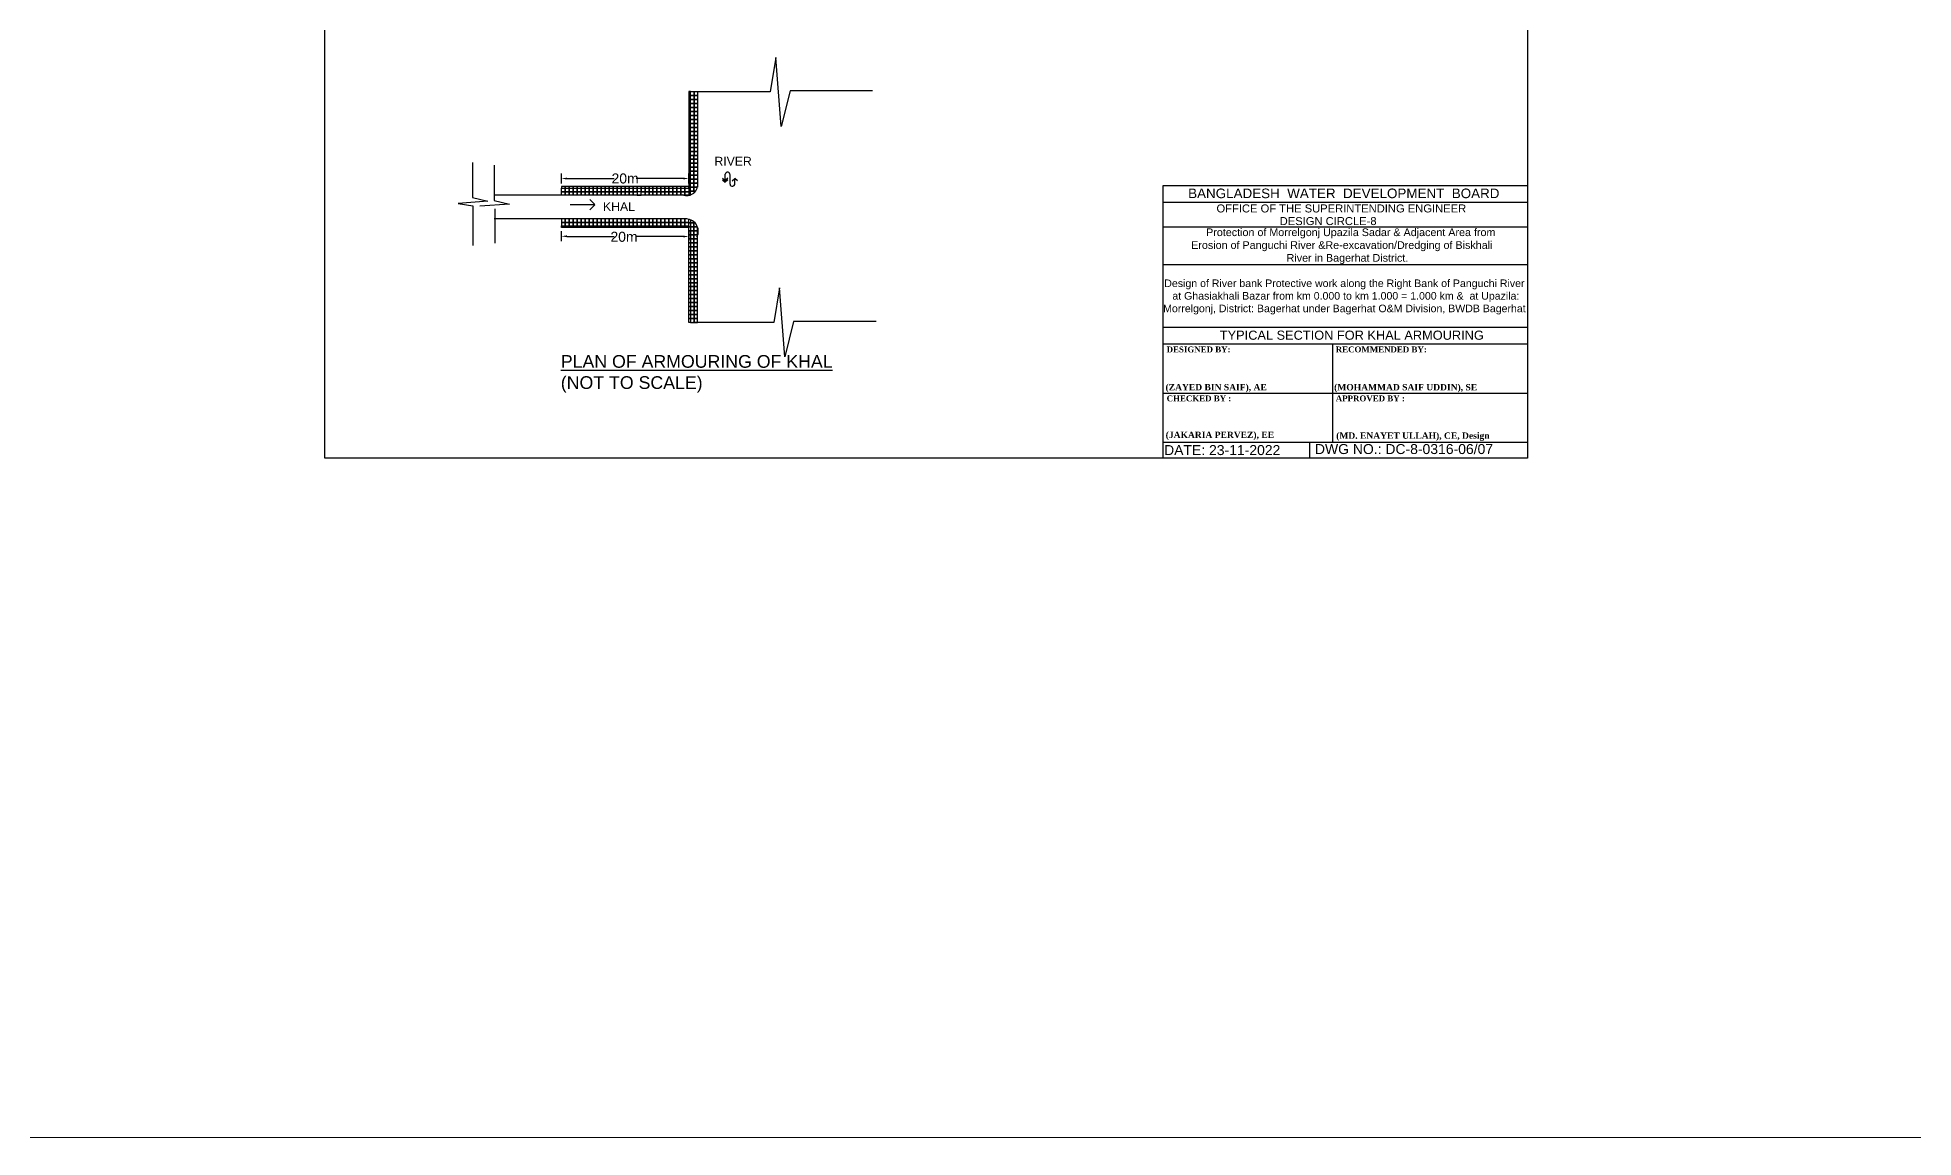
# Model space of a CAD drawing. Header units: inches. Extents: x 64995 to 402236, y -100918 to 204355.
# Drawn here: x 160684 to 176936, y -89368 to -79833 of the extents above; entities that cross this region are included whole.
import ezdxf
from ezdxf.enums import TextEntityAlignment as Align

# ---------------------------------------------------------------- set-up
doc = ezdxf.new("R2010")
doc.units = ezdxf.units.IN
doc.header["$LTSCALE"] = 7
doc.header["$MEASUREMENT"] = 0
doc.layers.add('Cross Section Labels', color=7, linetype='Continuous', lineweight=9)
doc.layers.add('LINE', color=7, linetype='Continuous')
doc.styles.add('Kazi_T_H', font='timesbd.ttf')
doc.styles.get("Standard").update_dxf_attribs({"font": 'arial.ttf'})

msp = doc.modelspace()

# ---------------------------------------------------------------- linework, layer by layer
at = {"color": 0, "linetype": 'Continuous', "lineweight": -3, "ltscale": 0.5}
for p, q in [((167080.92553, -80006.00842), (167031.07431, -80305.48948)), ((167127.21595, -80604.97054), (167080.92553, -80006.00842)), ((167031.07431, -80305.48948), (166329.62322, -80305.48948)), ((166402.12355, -80299.65331), (166402.12355, -81127.4022)), ((167202.80935, -80296.84228), (167127.21595, -80604.97054)), ((167918.77138, -80296.84228), (167202.80935, -80296.84228)), ((164452.56282, -80915.90927), (164452.56282, -81220.74669)), ((164640.79268, -80940.16677), (164640.79268, -81245.00419)), ((165221.77325, -81100.06381), (165221.77325, -81012.37674)), ((165270.67325, -81056.05674), (165678.21654, -81056.05674)), ((166277.62659, -81056.05674), (165870.0833, -81056.05674)), ((166326.52659, -81100.06381), (166326.52659, -81012.37674)), ((166619.0102, -81053.8871), (166641.86858, -81073.14794)), ((166619.0102, -81067.99741), (166641.86858, -81087.25825)), ((166641.86858, -81087.25825), (166641.86858, -81018.87551)), ((166664.72696, -81053.8871), (166641.86858, -81073.14794)), ((166664.72696, -81067.99741), (166641.86858, -81087.25825)), ((166683.31515, -81104.18076), (166683.31515, -81020.92061)), ((166701.95167, -81075.31189), (166724.81005, -81056.05104)), ((166724.81005, -81099.87155), (166724.81005, -81056.05104)), ((166747.66843, -81075.31189), (166724.81005, -81056.05104)), ((164583.75556, -81252.93233), (164328.73357, -81272.64155)), ((164452.56282, -81220.74669), (164583.75556, -81252.93233)), ((166326.52659, -81201.06358), (164640.79268, -81201.06358)), ((164640.79268, -81245.00419), (164771.98542, -81277.18983)), ((165510.78612, -81281.9509), (165468.50824, -81238.19887)), ((165877.7315, -81201.06358), (165912.2542, -81201.06358)), ((164328.73357, -81272.64155), (164456.24457, -81293.86686)), ((164456.24457, -81293.86686), (164455.78377, -81635.05823)), ((164771.98542, -81277.18983), (164516.96343, -81296.89905)), ((166308.67294, -81405.50922), (164640.79268, -81405.50922)), ((164644.47443, -81318.12436), (164644.47443, -81616.78341)), ((165299.67322, -81281.9509), (165510.78612, -81281.9509)), ((165510.78612, -81283.29191), (165468.50824, -81327.04394)), ((165877.7315, -81405.50922), (165912.2542, -81405.50922)), ((165221.77325, -81600.30209), (165221.77325, -81512.61502)), ((165270.67325, -81558.84701), (165678.21654, -81558.84701)), ((166277.62659, -81558.84701), (165870.0833, -81558.84701)), ((166326.52659, -81506.50899), (166326.52659, -81594.19606)), ((166402.12355, -82306.91949), (166402.12355, -81479.1706)), ((167111.52227, -82003.86457), (167061.67105, -82303.34563)), ((167157.81269, -82602.82668), (167111.52227, -82003.86457)), ((167061.67105, -82303.34563), (166360.21996, -82303.34563)), ((167233.40609, -82294.69843), (167157.81269, -82602.82668)), ((167949.36812, -82294.69843), (167233.40609, -82294.69843))]:
    msp.add_line(p, q, dxfattribs=at)
for points in [[(166341.64598, -80302.5962), (166327.40379, -80302.5962), (166327.40379, -80337.14586), (166341.64598, -80337.14586)], [(166341.64598, -80337.1189), (166327.40379, -80337.1189), (166327.40379, -80371.66855), (166341.64598, -80371.66855)], [(166341.64598, -80371.6416), (166327.40379, -80371.6416), (166327.40379, -80406.19125), (166341.64598, -80406.19125)], [(166341.64598, -80406.1643), (166327.40379, -80406.1643), (166327.40379, -80440.71395), (166341.64598, -80440.71395)], [(166341.64598, -80440.687), (166327.40379, -80440.687), (166327.40379, -80475.23665), (166341.64598, -80475.23665)], [(166341.64598, -80302.5962), (166371.88476, -80302.5962), (166371.88476, -80337.1189), (166341.64598, -80337.1189)], [(166341.64598, -80337.1189), (166371.88476, -80337.1189), (166371.88476, -80371.6416), (166341.64598, -80371.6416)], [(166341.64598, -80371.6416), (166371.88476, -80371.6416), (166371.88476, -80406.1643), (166341.64598, -80406.1643)], [(166341.64598, -80406.1643), (166371.88476, -80406.1643), (166371.88476, -80440.687), (166341.64598, -80440.687)], [(166341.64598, -80440.687), (166371.88476, -80440.687), (166371.88476, -80475.2097), (166341.64598, -80475.2097)], [(166371.88476, -80302.5962), (166402.12355, -80302.5962), (166402.12355, -80337.1189), (166371.88476, -80337.1189)], [(166371.88476, -80337.1189), (166402.12355, -80337.1189), (166402.12355, -80371.6416), (166371.88476, -80371.6416)], [(166371.88476, -80371.6416), (166402.12355, -80371.6416), (166402.12355, -80406.1643), (166371.88476, -80406.1643)], [(166371.88476, -80406.1643), (166402.12355, -80406.1643), (166402.12355, -80440.687), (166371.88476, -80440.687)], [(166371.88476, -80440.687), (166402.12355, -80440.687), (166402.12355, -80475.2097), (166371.88476, -80475.2097)], [(166341.64598, -80475.2097), (166327.40379, -80475.2097), (166327.40379, -80509.75935), (166341.64598, -80509.75935)], [(166341.64598, -80509.7324), (166327.40379, -80509.7324), (166327.40379, -80544.28205), (166341.64598, -80544.28205)], [(166341.64598, -80544.25509), (166327.40379, -80544.25509), (166327.40379, -80578.80475), (166341.64598, -80578.80475)], [(166341.64598, -80578.77779), (166327.40379, -80578.77779), (166327.40379, -80613.32745), (166341.64598, -80613.32745)], [(166341.64598, -80475.2097), (166371.88476, -80475.2097), (166371.88476, -80509.7324), (166341.64598, -80509.7324)], [(166341.64598, -80509.7324), (166371.88476, -80509.7324), (166371.88476, -80544.25509), (166341.64598, -80544.25509)], [(166341.64598, -80544.25509), (166371.88476, -80544.25509), (166371.88476, -80578.77779), (166341.64598, -80578.77779)], [(166341.64598, -80578.77779), (166371.88476, -80578.77779), (166371.88476, -80613.30049), (166341.64598, -80613.30049)], [(166371.88476, -80475.2097), (166402.12355, -80475.2097), (166402.12355, -80509.7324), (166371.88476, -80509.7324)], [(166371.88476, -80509.7324), (166402.12355, -80509.7324), (166402.12355, -80544.25509), (166371.88476, -80544.25509)], [(166371.88476, -80544.25509), (166402.12355, -80544.25509), (166402.12355, -80578.77779), (166371.88476, -80578.77779)], [(166371.88476, -80578.77779), (166402.12355, -80578.77779), (166402.12355, -80613.30049), (166371.88476, -80613.30049)], [(166341.64598, -80613.30049), (166327.40379, -80613.30049), (166327.40379, -80647.85015), (166341.64598, -80647.85015)], [(166341.64598, -80647.82319), (166327.40379, -80647.82319), (166327.40379, -80682.37285), (166341.64598, -80682.37285)], [(166341.64598, -80682.34589), (166327.40379, -80682.34589), (166327.40379, -80716.89555), (166341.64598, -80716.89555)], [(166341.64598, -80716.86859), (166327.40379, -80716.86859), (166327.40379, -80751.41825), (166341.64598, -80751.41825)], [(166341.64598, -80751.39129), (166327.40379, -80751.39129), (166327.40379, -80785.94095), (166341.64598, -80785.94095)], [(166341.64598, -80613.30049), (166371.88476, -80613.30049), (166371.88476, -80647.82319), (166341.64598, -80647.82319)], [(166341.64598, -80647.82319), (166371.88476, -80647.82319), (166371.88476, -80682.34589), (166341.64598, -80682.34589)], [(166341.64598, -80682.34589), (166371.88476, -80682.34589), (166371.88476, -80716.86859), (166341.64598, -80716.86859)], [(166341.64598, -80716.86859), (166371.88476, -80716.86859), (166371.88476, -80751.39129), (166341.64598, -80751.39129)], [(166341.64598, -80751.39129), (166371.88476, -80751.39129), (166371.88476, -80785.91399), (166341.64598, -80785.91399)], [(166371.88476, -80613.30049), (166402.12355, -80613.30049), (166402.12355, -80647.82319), (166371.88476, -80647.82319)], [(166371.88476, -80647.82319), (166402.12355, -80647.82319), (166402.12355, -80682.34589), (166371.88476, -80682.34589)], [(166371.88476, -80682.34589), (166402.12355, -80682.34589), (166402.12355, -80716.86859), (166371.88476, -80716.86859)], [(166371.88476, -80716.86859), (166402.12355, -80716.86859), (166402.12355, -80751.39129), (166371.88476, -80751.39129)], [(166371.88476, -80751.39129), (166402.12355, -80751.39129), (166402.12355, -80785.91399), (166371.88476, -80785.91399)], [(166340.76878, -80854.95939), (166326.52659, -80854.95939), (166326.52659, -80889.50904), (166340.76878, -80889.50904)], [(166340.76878, -80889.48209), (166326.52659, -80889.48209), (166326.52659, -80924.03174), (166340.76878, -80924.03174)], [(166340.76878, -80924.00479), (166326.52659, -80924.00479), (166326.52659, -80958.55444), (166340.76878, -80958.55444)], [(166341.64598, -80785.91399), (166327.40379, -80785.91399), (166327.40379, -80820.46365), (166341.64598, -80820.46365)], [(166341.64598, -80820.43669), (166327.40379, -80820.43669), (166327.40379, -80854.98634), (166341.64598, -80854.98634)], [(166340.76878, -80854.95939), (166371.00757, -80854.95939), (166371.00757, -80889.48209), (166340.76878, -80889.48209)], [(166340.76878, -80889.48209), (166371.00757, -80889.48209), (166371.00757, -80924.00479), (166340.76878, -80924.00479)], [(166340.76878, -80924.00479), (166371.00757, -80924.00479), (166371.00757, -80958.52749), (166340.76878, -80958.52749)], [(166341.64598, -80785.91399), (166371.88476, -80785.91399), (166371.88476, -80820.43669), (166341.64598, -80820.43669)], [(166341.64598, -80820.43669), (166371.88476, -80820.43669), (166371.88476, -80854.95939), (166341.64598, -80854.95939)], [(166371.00757, -80854.95939), (166401.24635, -80854.95939), (166401.24635, -80889.48209), (166371.00757, -80889.48209)], [(166371.00757, -80889.48209), (166401.24635, -80889.48209), (166401.24635, -80924.00479), (166371.00757, -80924.00479)], [(166371.00757, -80924.00479), (166401.24635, -80924.00479), (166401.24635, -80958.52749), (166371.00757, -80958.52749)], [(166371.88476, -80785.91399), (166402.12355, -80785.91399), (166402.12355, -80820.43669), (166371.88476, -80820.43669)], [(166371.88476, -80820.43669), (166402.12355, -80820.43669), (166402.12355, -80854.95939), (166371.88476, -80854.95939)], [(166340.76878, -80958.52749), (166326.52659, -80958.52749), (166326.52659, -80993.07714), (166340.76878, -80993.07714)], [(166340.76878, -80993.05018), (166326.52659, -80993.05018), (166326.52659, -81027.59984), (166340.76878, -81027.59984)], [(166340.76878, -81027.57288), (166326.52659, -81027.57288), (166326.52659, -81062.12254), (166340.76878, -81062.12254)], [(166340.76878, -81062.09558), (166326.52659, -81062.09558), (166326.52659, -81096.64524), (166340.76878, -81096.64524)], [(166340.76878, -80958.52749), (166371.00757, -80958.52749), (166371.00757, -80993.05018), (166340.76878, -80993.05018)], [(166340.76878, -80993.05018), (166371.00757, -80993.05018), (166371.00757, -81027.57288), (166340.76878, -81027.57288)], [(166340.76878, -81027.57288), (166371.00757, -81027.57288), (166371.00757, -81062.09558), (166340.76878, -81062.09558)], [(166340.76878, -81062.09558), (166371.00757, -81062.09558), (166371.00757, -81096.61828), (166340.76878, -81096.61828)], [(166371.00757, -80958.52749), (166401.24635, -80958.52749), (166401.24635, -80993.05018), (166371.00757, -80993.05018)], [(166371.00757, -80993.05018), (166401.24635, -80993.05018), (166401.24635, -81027.57288), (166371.00757, -81027.57288)], [(166371.00757, -81027.57288), (166401.24635, -81027.57288), (166401.24635, -81062.09558), (166371.00757, -81062.09558)], [(166371.00757, -81062.09558), (166401.24635, -81062.09558), (166401.24635, -81096.61828), (166371.00757, -81096.61828)], [(165256.32291, -81140.58601), (165256.32291, -81126.34381), (165221.77325, -81126.34381), (165221.77325, -81140.58601)], [(165256.32291, -81140.58601), (165256.32291, -81170.82479), (165221.80021, -81170.82479), (165221.80021, -81140.58601)], [(165256.32291, -81170.82479), (165256.32291, -81201.06358), (165221.80021, -81201.06358), (165221.80021, -81170.82479)], [(165290.84561, -81140.58601), (165290.84561, -81126.34381), (165256.29595, -81126.34381), (165256.29595, -81140.58601)], [(165290.84561, -81140.58601), (165290.84561, -81170.82479), (165256.32291, -81170.82479), (165256.32291, -81140.58601)], [(165290.84561, -81170.82479), (165290.84561, -81201.06358), (165256.32291, -81201.06358), (165256.32291, -81170.82479)], [(165325.36831, -81140.58601), (165325.36831, -81126.34381), (165290.81865, -81126.34381), (165290.81865, -81140.58601)], [(165325.36831, -81140.58601), (165325.36831, -81170.82479), (165290.84561, -81170.82479), (165290.84561, -81140.58601)], [(165325.36831, -81170.82479), (165325.36831, -81201.06358), (165290.84561, -81201.06358), (165290.84561, -81170.82479)], [(165359.89101, -81140.58601), (165359.89101, -81126.34381), (165325.34135, -81126.34381), (165325.34135, -81140.58601)], [(165359.89101, -81140.58601), (165359.89101, -81170.82479), (165325.36831, -81170.82479), (165325.36831, -81140.58601)], [(165359.89101, -81170.82479), (165359.89101, -81201.06358), (165325.36831, -81201.06358), (165325.36831, -81170.82479)], [(165394.41371, -81140.58601), (165394.41371, -81126.34381), (165359.86405, -81126.34381), (165359.86405, -81140.58601)], [(165394.41371, -81140.58601), (165394.41371, -81170.82479), (165359.89101, -81170.82479), (165359.89101, -81140.58601)], [(165394.41371, -81170.82479), (165394.41371, -81201.06358), (165359.89101, -81201.06358), (165359.89101, -81170.82479)], [(165428.93641, -81140.58601), (165428.93641, -81126.34381), (165394.38675, -81126.34381), (165394.38675, -81140.58601)], [(165428.93641, -81140.58601), (165428.93641, -81170.82479), (165394.41371, -81170.82479), (165394.41371, -81140.58601)], [(165428.93641, -81170.82479), (165428.93641, -81201.06358), (165394.41371, -81201.06358), (165394.41371, -81170.82479)], [(165463.45911, -81140.58601), (165463.45911, -81126.34381), (165428.90945, -81126.34381), (165428.90945, -81140.58601)], [(165463.45911, -81140.58601), (165463.45911, -81170.82479), (165428.93641, -81170.82479), (165428.93641, -81140.58601)], [(165463.45911, -81170.82479), (165463.45911, -81201.06358), (165428.93641, -81201.06358), (165428.93641, -81170.82479)], [(165497.98181, -81140.58601), (165497.98181, -81126.34381), (165463.43215, -81126.34381), (165463.43215, -81140.58601)], [(165497.98181, -81140.58601), (165497.98181, -81170.82479), (165463.45911, -81170.82479), (165463.45911, -81140.58601)], [(165497.98181, -81170.82479), (165497.98181, -81201.06358), (165463.45911, -81201.06358), (165463.45911, -81170.82479)], [(165532.50451, -81140.58601), (165532.50451, -81126.34381), (165497.95485, -81126.34381), (165497.95485, -81140.58601)], [(165532.50451, -81140.58601), (165532.50451, -81170.82479), (165497.98181, -81170.82479), (165497.98181, -81140.58601)], [(165532.50451, -81170.82479), (165532.50451, -81201.06358), (165497.98181, -81201.06358), (165497.98181, -81170.82479)], [(165567.0272, -81140.58601), (165567.0272, -81126.34381), (165532.47755, -81126.34381), (165532.47755, -81140.58601)], [(165567.0272, -81140.58601), (165567.0272, -81170.82479), (165532.50451, -81170.82479), (165532.50451, -81140.58601)], [(165567.0272, -81170.82479), (165567.0272, -81201.06358), (165532.50451, -81201.06358), (165532.50451, -81170.82479)], [(165601.5499, -81140.58601), (165601.5499, -81126.34381), (165567.00025, -81126.34381), (165567.00025, -81140.58601)], [(165601.5499, -81140.58601), (165601.5499, -81170.82479), (165567.0272, -81170.82479), (165567.0272, -81140.58601)], [(165601.5499, -81170.82479), (165601.5499, -81201.06358), (165567.0272, -81201.06358), (165567.0272, -81170.82479)], [(165636.0726, -81140.58601), (165636.0726, -81126.34381), (165601.52295, -81126.34381), (165601.52295, -81140.58601)], [(165636.0726, -81140.58601), (165636.0726, -81170.82479), (165601.5499, -81170.82479), (165601.5499, -81140.58601)], [(165636.0726, -81170.82479), (165636.0726, -81201.06358), (165601.5499, -81201.06358), (165601.5499, -81170.82479)], [(165670.5953, -81140.58601), (165670.5953, -81126.34381), (165636.04565, -81126.34381), (165636.04565, -81140.58601)], [(165670.5953, -81140.58601), (165670.5953, -81170.82479), (165636.0726, -81170.82479), (165636.0726, -81140.58601)], [(165670.5953, -81170.82479), (165670.5953, -81201.06358), (165636.0726, -81201.06358), (165636.0726, -81170.82479)], [(165705.118, -81140.58601), (165705.118, -81126.34381), (165670.56835, -81126.34381), (165670.56835, -81140.58601)], [(165705.118, -81140.58601), (165705.118, -81170.82479), (165670.5953, -81170.82479), (165670.5953, -81140.58601)], [(165705.118, -81170.82479), (165705.118, -81201.06358), (165670.5953, -81201.06358), (165670.5953, -81170.82479)], [(165739.6407, -81140.58601), (165739.6407, -81126.34381), (165705.09104, -81126.34381), (165705.09104, -81140.58601)], [(165739.6407, -81140.58601), (165739.6407, -81170.82479), (165705.118, -81170.82479), (165705.118, -81140.58601)], [(165739.6407, -81170.82479), (165739.6407, -81201.06358), (165705.118, -81201.06358), (165705.118, -81170.82479)], [(165774.1634, -81140.58601), (165774.1634, -81126.34381), (165739.61374, -81126.34381), (165739.61374, -81140.58601)], [(165774.1634, -81140.58601), (165774.1634, -81170.82479), (165739.6407, -81170.82479), (165739.6407, -81140.58601)], [(165774.1634, -81170.82479), (165774.1634, -81201.06358), (165739.6407, -81201.06358), (165739.6407, -81170.82479)], [(165808.6861, -81140.58601), (165808.6861, -81126.34381), (165774.13644, -81126.34381), (165774.13644, -81140.58601)], [(165808.6861, -81140.58601), (165808.6861, -81170.82479), (165774.1634, -81170.82479), (165774.1634, -81140.58601)], [(165808.6861, -81170.82479), (165808.6861, -81201.06358), (165774.1634, -81201.06358), (165774.1634, -81170.82479)], [(165843.2088, -81140.58601), (165843.2088, -81126.34381), (165808.65914, -81126.34381), (165808.65914, -81140.58601)], [(165843.2088, -81140.58601), (165843.2088, -81170.82479), (165808.6861, -81170.82479), (165808.6861, -81140.58601)], [(165843.2088, -81170.82479), (165843.2088, -81201.06358), (165808.6861, -81201.06358), (165808.6861, -81170.82479)], [(165877.7315, -81140.58601), (165877.7315, -81126.34381), (165843.18184, -81126.34381), (165843.18184, -81140.58601)], [(165877.7315, -81140.58601), (165877.7315, -81170.82479), (165843.2088, -81170.82479), (165843.2088, -81140.58601)], [(165877.7315, -81170.82479), (165877.7315, -81201.06358), (165843.2088, -81201.06358), (165843.2088, -81170.82479)], [(165912.2542, -81140.58601), (165912.2542, -81126.34381), (165877.70454, -81126.34381), (165877.70454, -81140.58601)], [(165912.2542, -81140.58601), (165912.2542, -81170.82479), (165877.7315, -81170.82479), (165877.7315, -81140.58601)], [(165946.7769, -81140.58601), (165946.7769, -81126.34381), (165912.22724, -81126.34381), (165912.22724, -81140.58601)], [(165946.7769, -81140.58601), (165946.7769, -81170.82479), (165912.2542, -81170.82479), (165912.2542, -81140.58601)], [(165946.7769, -81170.82479), (165946.7769, -81201.06358), (165912.2542, -81201.06358), (165912.2542, -81170.82479)], [(165981.2996, -81140.58601), (165981.2996, -81126.34381), (165946.74994, -81126.34381), (165946.74994, -81140.58601)], [(165981.2996, -81140.58601), (165981.2996, -81170.82479), (165946.7769, -81170.82479), (165946.7769, -81140.58601)], [(165981.2996, -81170.82479), (165981.2996, -81201.06358), (165946.7769, -81201.06358), (165946.7769, -81170.82479)], [(166015.8223, -81140.58601), (166015.8223, -81126.34381), (165981.27264, -81126.34381), (165981.27264, -81140.58601)], [(166015.8223, -81140.58601), (166015.8223, -81170.82479), (165981.2996, -81170.82479), (165981.2996, -81140.58601)], [(166015.8223, -81170.82479), (166015.8223, -81201.06358), (165981.2996, -81201.06358), (165981.2996, -81170.82479)], [(166050.34499, -81140.58601), (166050.34499, -81126.34381), (166015.79534, -81126.34381), (166015.79534, -81140.58601)], [(166050.34499, -81140.58601), (166050.34499, -81170.82479), (166015.8223, -81170.82479), (166015.8223, -81140.58601)], [(166050.34499, -81170.82479), (166050.34499, -81201.06358), (166015.8223, -81201.06358), (166015.8223, -81170.82479)], [(166084.86769, -81140.58601), (166084.86769, -81126.34381), (166050.31804, -81126.34381), (166050.31804, -81140.58601)], [(166084.86769, -81140.58601), (166084.86769, -81170.82479), (166050.34499, -81170.82479), (166050.34499, -81140.58601)], [(166084.86769, -81170.82479), (166084.86769, -81201.06358), (166050.34499, -81201.06358), (166050.34499, -81170.82479)], [(166119.39039, -81140.58601), (166119.39039, -81126.34381), (166084.84074, -81126.34381), (166084.84074, -81140.58601)], [(166119.39039, -81140.58601), (166119.39039, -81170.82479), (166084.86769, -81170.82479), (166084.86769, -81140.58601)], [(166119.39039, -81170.82479), (166119.39039, -81201.06358), (166084.86769, -81201.06358), (166084.86769, -81170.82479)], [(166153.91309, -81140.58601), (166153.91309, -81126.34381), (166119.36344, -81126.34381), (166119.36344, -81140.58601)], [(166153.91309, -81140.58601), (166153.91309, -81170.82479), (166119.39039, -81170.82479), (166119.39039, -81140.58601)], [(166153.91309, -81170.82479), (166153.91309, -81201.06358), (166119.39039, -81201.06358), (166119.39039, -81170.82479)], [(166188.43579, -81140.58601), (166188.43579, -81126.34381), (166153.88614, -81126.34381), (166153.88614, -81140.58601)], [(166188.43579, -81140.58601), (166188.43579, -81170.82479), (166153.91309, -81170.82479), (166153.91309, -81140.58601)], [(166188.43579, -81170.82479), (166188.43579, -81201.06358), (166153.91309, -81201.06358), (166153.91309, -81170.82479)], [(166222.95849, -81140.58601), (166222.95849, -81126.34381), (166188.40883, -81126.34381), (166188.40883, -81140.58601)], [(166222.95849, -81140.58601), (166222.95849, -81170.82479), (166188.43579, -81170.82479), (166188.43579, -81140.58601)], [(166222.95849, -81170.82479), (166222.95849, -81201.06358), (166188.43579, -81201.06358), (166188.43579, -81170.82479)], [(166257.48119, -81140.58601), (166257.48119, -81126.34381), (166222.93153, -81126.34381), (166222.93153, -81140.58601)], [(166257.48119, -81140.58601), (166257.48119, -81170.82479), (166222.95849, -81170.82479), (166222.95849, -81140.58601)], [(166257.48119, -81170.82479), (166257.48119, -81201.06358), (166222.95849, -81201.06358), (166222.95849, -81170.82479)], [(166292.00389, -81140.58601), (166292.00389, -81126.34381), (166257.45423, -81126.34381), (166257.45423, -81140.58601)], [(166292.00389, -81140.58601), (166292.00389, -81170.82479), (166257.48119, -81170.82479), (166257.48119, -81140.58601)], [(166292.00389, -81170.82479), (166292.00389, -81201.06358), (166257.48119, -81201.06358), (166257.48119, -81170.82479)], [(166326.52659, -81140.58601), (166326.52659, -81126.34381), (166291.97693, -81126.34381), (166291.97693, -81140.58601)], [(166326.52659, -81140.58601), (166326.52659, -81170.82479), (166292.00389, -81170.82479), (166292.00389, -81140.58601)], [(166326.52659, -81170.82479), (166326.52659, -81201.06358), (166292.00389, -81201.06358), (166292.00389, -81170.82479)], [(166340.76878, -81096.61828), (166326.52659, -81096.61828), (166326.52659, -81131.16794), (166340.76878, -81131.16794)], [(166340.76878, -81131.14098), (166326.52659, -81131.14098), (166326.52659, -81165.69064), (166340.76878, -81165.69064)], [(166340.76878, -81165.66368), (166326.52659, -81165.66368), (166326.52659, -81200.21334), (166340.76878, -81200.21334)], [(166340.76878, -81096.61828), (166371.00757, -81096.61828), (166371.00757, -81131.14098), (166340.76878, -81131.14098)], [(166340.76878, -81131.14098), (166371.00757, -81131.14098), (166371.00757, -81165.66368), (166340.76878, -81165.66368)], [(166371.00757, -81096.61828), (166401.24635, -81096.61828), (166401.24635, -81131.14098), (166371.00757, -81131.14098)], [(165256.32291, -81435.74801), (165256.32291, -81405.50922), (165221.80021, -81405.50922), (165221.80021, -81435.74801)], [(165290.84561, -81435.74801), (165290.84561, -81405.50922), (165256.32291, -81405.50922), (165256.32291, -81435.74801)], [(165325.36831, -81435.74801), (165325.36831, -81405.50922), (165290.84561, -81405.50922), (165290.84561, -81435.74801)], [(165359.89101, -81435.74801), (165359.89101, -81405.50922), (165325.36831, -81405.50922), (165325.36831, -81435.74801)], [(165394.41371, -81435.74801), (165394.41371, -81405.50922), (165359.89101, -81405.50922), (165359.89101, -81435.74801)], [(165428.93641, -81435.74801), (165428.93641, -81405.50922), (165394.41371, -81405.50922), (165394.41371, -81435.74801)], [(165463.45911, -81435.74801), (165463.45911, -81405.50922), (165428.93641, -81405.50922), (165428.93641, -81435.74801)], [(165497.98181, -81435.74801), (165497.98181, -81405.50922), (165463.45911, -81405.50922), (165463.45911, -81435.74801)], [(165532.50451, -81435.74801), (165532.50451, -81405.50922), (165497.98181, -81405.50922), (165497.98181, -81435.74801)], [(165567.0272, -81435.74801), (165567.0272, -81405.50922), (165532.50451, -81405.50922), (165532.50451, -81435.74801)], [(165601.5499, -81435.74801), (165601.5499, -81405.50922), (165567.0272, -81405.50922), (165567.0272, -81435.74801)], [(165636.0726, -81435.74801), (165636.0726, -81405.50922), (165601.5499, -81405.50922), (165601.5499, -81435.74801)], [(165670.5953, -81435.74801), (165670.5953, -81405.50922), (165636.0726, -81405.50922), (165636.0726, -81435.74801)], [(165705.118, -81435.74801), (165705.118, -81405.50922), (165670.5953, -81405.50922), (165670.5953, -81435.74801)], [(165739.6407, -81435.74801), (165739.6407, -81405.50922), (165705.118, -81405.50922), (165705.118, -81435.74801)], [(165774.1634, -81435.74801), (165774.1634, -81405.50922), (165739.6407, -81405.50922), (165739.6407, -81435.74801)], [(165808.6861, -81435.74801), (165808.6861, -81405.50922), (165774.1634, -81405.50922), (165774.1634, -81435.74801)], [(165843.2088, -81435.74801), (165843.2088, -81405.50922), (165808.6861, -81405.50922), (165808.6861, -81435.74801)], [(165877.7315, -81435.74801), (165877.7315, -81405.50922), (165843.2088, -81405.50922), (165843.2088, -81435.74801)], [(165946.7769, -81435.74801), (165946.7769, -81405.50922), (165912.2542, -81405.50922), (165912.2542, -81435.74801)], [(165981.2996, -81435.74801), (165981.2996, -81405.50922), (165946.7769, -81405.50922), (165946.7769, -81435.74801)], [(166015.8223, -81435.74801), (166015.8223, -81405.50922), (165981.2996, -81405.50922), (165981.2996, -81435.74801)], [(166050.34499, -81435.74801), (166050.34499, -81405.50922), (166015.8223, -81405.50922), (166015.8223, -81435.74801)], [(166084.86769, -81435.74801), (166084.86769, -81405.50922), (166050.34499, -81405.50922), (166050.34499, -81435.74801)], [(166119.39039, -81435.74801), (166119.39039, -81405.50922), (166084.86769, -81405.50922), (166084.86769, -81435.74801)], [(166153.91309, -81435.74801), (166153.91309, -81405.50922), (166119.39039, -81405.50922), (166119.39039, -81435.74801)], [(166188.43579, -81435.74801), (166188.43579, -81405.50922), (166153.91309, -81405.50922), (166153.91309, -81435.74801)], [(166222.95849, -81435.74801), (166222.95849, -81405.50922), (166188.43579, -81405.50922), (166188.43579, -81435.74801)], [(166257.48119, -81435.74801), (166257.48119, -81405.50922), (166222.95849, -81405.50922), (166222.95849, -81435.74801)], [(166292.00389, -81435.74801), (166292.00389, -81405.50922), (166257.48119, -81405.50922), (166257.48119, -81435.74801)], [(165256.32291, -81465.98679), (165256.32291, -81480.22899), (165221.77325, -81480.22899), (165221.77325, -81465.98679)], [(165256.32291, -81465.98679), (165256.32291, -81435.74801), (165221.80021, -81435.74801), (165221.80021, -81465.98679)], [(165290.84561, -81465.98679), (165290.84561, -81480.22899), (165256.29595, -81480.22899), (165256.29595, -81465.98679)], [(165290.84561, -81465.98679), (165290.84561, -81435.74801), (165256.32291, -81435.74801), (165256.32291, -81465.98679)], [(165325.36831, -81465.98679), (165325.36831, -81480.22899), (165290.81865, -81480.22899), (165290.81865, -81465.98679)], [(165325.36831, -81465.98679), (165325.36831, -81435.74801), (165290.84561, -81435.74801), (165290.84561, -81465.98679)], [(165359.89101, -81465.98679), (165359.89101, -81480.22899), (165325.34135, -81480.22899), (165325.34135, -81465.98679)], [(165359.89101, -81465.98679), (165359.89101, -81435.74801), (165325.36831, -81435.74801), (165325.36831, -81465.98679)], [(165394.41371, -81465.98679), (165394.41371, -81480.22899), (165359.86405, -81480.22899), (165359.86405, -81465.98679)], [(165394.41371, -81465.98679), (165394.41371, -81435.74801), (165359.89101, -81435.74801), (165359.89101, -81465.98679)], [(165428.93641, -81465.98679), (165428.93641, -81480.22899), (165394.38675, -81480.22899), (165394.38675, -81465.98679)], [(165428.93641, -81465.98679), (165428.93641, -81435.74801), (165394.41371, -81435.74801), (165394.41371, -81465.98679)], [(165463.45911, -81465.98679), (165463.45911, -81480.22899), (165428.90945, -81480.22899), (165428.90945, -81465.98679)], [(165463.45911, -81465.98679), (165463.45911, -81435.74801), (165428.93641, -81435.74801), (165428.93641, -81465.98679)], [(165497.98181, -81465.98679), (165497.98181, -81480.22899), (165463.43215, -81480.22899), (165463.43215, -81465.98679)], [(165497.98181, -81465.98679), (165497.98181, -81435.74801), (165463.45911, -81435.74801), (165463.45911, -81465.98679)], [(165532.50451, -81465.98679), (165532.50451, -81480.22899), (165497.95485, -81480.22899), (165497.95485, -81465.98679)], [(165532.50451, -81465.98679), (165532.50451, -81435.74801), (165497.98181, -81435.74801), (165497.98181, -81465.98679)], [(165567.0272, -81465.98679), (165567.0272, -81480.22899), (165532.47755, -81480.22899), (165532.47755, -81465.98679)], [(165567.0272, -81465.98679), (165567.0272, -81435.74801), (165532.50451, -81435.74801), (165532.50451, -81465.98679)], [(165601.5499, -81465.98679), (165601.5499, -81480.22899), (165567.00025, -81480.22899), (165567.00025, -81465.98679)], [(165601.5499, -81465.98679), (165601.5499, -81435.74801), (165567.0272, -81435.74801), (165567.0272, -81465.98679)], [(165636.0726, -81465.98679), (165636.0726, -81480.22899), (165601.52295, -81480.22899), (165601.52295, -81465.98679)], [(165636.0726, -81465.98679), (165636.0726, -81435.74801), (165601.5499, -81435.74801), (165601.5499, -81465.98679)], [(165670.5953, -81465.98679), (165670.5953, -81480.22899), (165636.04565, -81480.22899), (165636.04565, -81465.98679)], [(165670.5953, -81465.98679), (165670.5953, -81435.74801), (165636.0726, -81435.74801), (165636.0726, -81465.98679)], [(165705.118, -81465.98679), (165705.118, -81480.22899), (165670.56835, -81480.22899), (165670.56835, -81465.98679)], [(165705.118, -81465.98679), (165705.118, -81435.74801), (165670.5953, -81435.74801), (165670.5953, -81465.98679)], [(165739.6407, -81465.98679), (165739.6407, -81480.22899), (165705.09104, -81480.22899), (165705.09104, -81465.98679)], [(165739.6407, -81465.98679), (165739.6407, -81435.74801), (165705.118, -81435.74801), (165705.118, -81465.98679)], [(165774.1634, -81465.98679), (165774.1634, -81480.22899), (165739.61374, -81480.22899), (165739.61374, -81465.98679)], [(165774.1634, -81465.98679), (165774.1634, -81435.74801), (165739.6407, -81435.74801), (165739.6407, -81465.98679)], [(165808.6861, -81465.98679), (165808.6861, -81480.22899), (165774.13644, -81480.22899), (165774.13644, -81465.98679)], [(165808.6861, -81465.98679), (165808.6861, -81435.74801), (165774.1634, -81435.74801), (165774.1634, -81465.98679)], [(165843.2088, -81465.98679), (165843.2088, -81480.22899), (165808.65914, -81480.22899), (165808.65914, -81465.98679)], [(165843.2088, -81465.98679), (165843.2088, -81435.74801), (165808.6861, -81435.74801), (165808.6861, -81465.98679)], [(165877.7315, -81465.98679), (165877.7315, -81480.22899), (165843.18184, -81480.22899), (165843.18184, -81465.98679)], [(165877.7315, -81465.98679), (165877.7315, -81435.74801), (165843.2088, -81435.74801), (165843.2088, -81465.98679)], [(165912.2542, -81465.98679), (165912.2542, -81480.22899), (165877.70454, -81480.22899), (165877.70454, -81465.98679)], [(165912.2542, -81465.98679), (165912.2542, -81435.74801), (165877.7315, -81435.74801), (165877.7315, -81465.98679)], [(165946.7769, -81465.98679), (165946.7769, -81480.22899), (165912.22724, -81480.22899), (165912.22724, -81465.98679)], [(165946.7769, -81465.98679), (165946.7769, -81435.74801), (165912.2542, -81435.74801), (165912.2542, -81465.98679)], [(165981.2996, -81465.98679), (165981.2996, -81480.22899), (165946.74994, -81480.22899), (165946.74994, -81465.98679)], [(165981.2996, -81465.98679), (165981.2996, -81435.74801), (165946.7769, -81435.74801), (165946.7769, -81465.98679)], [(166015.8223, -81465.98679), (166015.8223, -81480.22899), (165981.27264, -81480.22899), (165981.27264, -81465.98679)], [(166015.8223, -81465.98679), (166015.8223, -81435.74801), (165981.2996, -81435.74801), (165981.2996, -81465.98679)], [(166050.34499, -81465.98679), (166050.34499, -81480.22899), (166015.79534, -81480.22899), (166015.79534, -81465.98679)], [(166050.34499, -81465.98679), (166050.34499, -81435.74801), (166015.8223, -81435.74801), (166015.8223, -81465.98679)], [(166084.86769, -81465.98679), (166084.86769, -81480.22899), (166050.31804, -81480.22899), (166050.31804, -81465.98679)], [(166084.86769, -81465.98679), (166084.86769, -81435.74801), (166050.34499, -81435.74801), (166050.34499, -81465.98679)], [(166119.39039, -81465.98679), (166119.39039, -81480.22899), (166084.84074, -81480.22899), (166084.84074, -81465.98679)], [(166119.39039, -81465.98679), (166119.39039, -81435.74801), (166084.86769, -81435.74801), (166084.86769, -81465.98679)], [(166153.91309, -81465.98679), (166153.91309, -81480.22899), (166119.36344, -81480.22899), (166119.36344, -81465.98679)], [(166153.91309, -81465.98679), (166153.91309, -81435.74801), (166119.39039, -81435.74801), (166119.39039, -81465.98679)], [(166188.43579, -81465.98679), (166188.43579, -81480.22899), (166153.88614, -81480.22899), (166153.88614, -81465.98679)], [(166188.43579, -81465.98679), (166188.43579, -81435.74801), (166153.91309, -81435.74801), (166153.91309, -81465.98679)], [(166222.95849, -81465.98679), (166222.95849, -81480.22899), (166188.40883, -81480.22899), (166188.40883, -81465.98679)], [(166222.95849, -81465.98679), (166222.95849, -81435.74801), (166188.43579, -81435.74801), (166188.43579, -81465.98679)], [(166257.48119, -81465.98679), (166257.48119, -81480.22899), (166222.93153, -81480.22899), (166222.93153, -81465.98679)], [(166257.48119, -81465.98679), (166257.48119, -81435.74801), (166222.95849, -81435.74801), (166222.95849, -81465.98679)], [(166292.00389, -81465.98679), (166292.00389, -81480.22899), (166257.45423, -81480.22899), (166257.45423, -81465.98679)], [(166292.00389, -81465.98679), (166292.00389, -81435.74801), (166257.48119, -81435.74801), (166257.48119, -81465.98679)], [(166326.52659, -81465.98679), (166326.52659, -81480.22899), (166291.97693, -81480.22899), (166291.97693, -81465.98679)], [(166326.52659, -81465.98679), (166326.52659, -81435.74801), (166292.00389, -81435.74801), (166292.00389, -81465.98679)], [(166340.76878, -81475.43182), (166326.52659, -81475.43182), (166326.52659, -81440.88216), (166340.76878, -81440.88216)], [(166340.76878, -81509.95452), (166326.52659, -81509.95452), (166326.52659, -81475.40486), (166340.76878, -81475.40486)], [(166340.76878, -81544.47722), (166326.52659, -81544.47722), (166326.52659, -81509.92756), (166340.76878, -81509.92756)], [(166340.76878, -81578.99992), (166326.52659, -81578.99992), (166326.52659, -81544.45026), (166340.76878, -81544.45026)], [(166340.76878, -81613.52261), (166326.52659, -81613.52261), (166326.52659, -81578.97296), (166340.76878, -81578.97296)], [(166340.76878, -81475.43182), (166371.00757, -81475.43182), (166371.00757, -81440.90912), (166340.76878, -81440.90912)], [(166340.76878, -81509.95452), (166371.00757, -81509.95452), (166371.00757, -81475.43182), (166340.76878, -81475.43182)], [(166340.76878, -81544.47722), (166371.00757, -81544.47722), (166371.00757, -81509.95452), (166340.76878, -81509.95452)], [(166340.76878, -81578.99992), (166371.00757, -81578.99992), (166371.00757, -81544.47722), (166340.76878, -81544.47722)], [(166340.76878, -81613.52261), (166371.00757, -81613.52261), (166371.00757, -81578.99992), (166340.76878, -81578.99992)], [(166371.00757, -81509.95452), (166401.24635, -81509.95452), (166401.24635, -81475.43182), (166371.00757, -81475.43182)], [(166371.00757, -81544.47722), (166401.24635, -81544.47722), (166401.24635, -81509.95452), (166371.00757, -81509.95452)], [(166371.00757, -81578.99992), (166401.24635, -81578.99992), (166401.24635, -81544.47722), (166371.00757, -81544.47722)], [(166371.00757, -81613.52261), (166401.24635, -81613.52261), (166401.24635, -81578.99992), (166371.00757, -81578.99992)], [(166340.76878, -81648.04531), (166326.52659, -81648.04531), (166326.52659, -81613.49566), (166340.76878, -81613.49566)], [(166340.76878, -81682.56801), (166326.52659, -81682.56801), (166326.52659, -81648.01836), (166340.76878, -81648.01836)], [(166340.76878, -81717.09071), (166326.52659, -81717.09071), (166326.52659, -81682.54106), (166340.76878, -81682.54106)], [(166340.76878, -81751.61341), (166326.52659, -81751.61341), (166326.52659, -81717.06376), (166340.76878, -81717.06376)], [(166340.76878, -81648.04531), (166371.00757, -81648.04531), (166371.00757, -81613.52261), (166340.76878, -81613.52261)], [(166340.76878, -81682.56801), (166371.00757, -81682.56801), (166371.00757, -81648.04531), (166340.76878, -81648.04531)], [(166340.76878, -81717.09071), (166371.00757, -81717.09071), (166371.00757, -81682.56801), (166340.76878, -81682.56801)], [(166340.76878, -81751.61341), (166371.00757, -81751.61341), (166371.00757, -81717.09071), (166340.76878, -81717.09071)], [(166371.00757, -81648.04531), (166401.24635, -81648.04531), (166401.24635, -81613.52261), (166371.00757, -81613.52261)], [(166371.00757, -81682.56801), (166401.24635, -81682.56801), (166401.24635, -81648.04531), (166371.00757, -81648.04531)], [(166371.00757, -81717.09071), (166401.24635, -81717.09071), (166401.24635, -81682.56801), (166371.00757, -81682.56801)], [(166371.00757, -81751.61341), (166401.24635, -81751.61341), (166401.24635, -81717.09071), (166371.00757, -81717.09071)], [(166341.64598, -81786.13611), (166327.40379, -81786.13611), (166327.40379, -81751.58645), (166341.64598, -81751.58645)], [(166341.64598, -81820.65881), (166327.40379, -81820.65881), (166327.40379, -81786.10915), (166341.64598, -81786.10915)], [(166341.64598, -81855.18151), (166327.40379, -81855.18151), (166327.40379, -81820.63185), (166341.64598, -81820.63185)], [(166341.64598, -81889.70421), (166327.40379, -81889.70421), (166327.40379, -81855.15455), (166341.64598, -81855.15455)], [(166341.64598, -81924.22691), (166327.40379, -81924.22691), (166327.40379, -81889.67725), (166341.64598, -81889.67725)], [(166341.64598, -81786.13611), (166371.88476, -81786.13611), (166371.88476, -81751.61341), (166341.64598, -81751.61341)], [(166341.64598, -81820.65881), (166371.88476, -81820.65881), (166371.88476, -81786.13611), (166341.64598, -81786.13611)], [(166341.64598, -81855.18151), (166371.88476, -81855.18151), (166371.88476, -81820.65881), (166341.64598, -81820.65881)], [(166341.64598, -81889.70421), (166371.88476, -81889.70421), (166371.88476, -81855.18151), (166341.64598, -81855.18151)], [(166341.64598, -81924.22691), (166371.88476, -81924.22691), (166371.88476, -81889.70421), (166341.64598, -81889.70421)], [(166371.88476, -81786.13611), (166402.12355, -81786.13611), (166402.12355, -81751.61341), (166371.88476, -81751.61341)], [(166371.88476, -81820.65881), (166402.12355, -81820.65881), (166402.12355, -81786.13611), (166371.88476, -81786.13611)], [(166371.88476, -81855.18151), (166402.12355, -81855.18151), (166402.12355, -81820.65881), (166371.88476, -81820.65881)], [(166371.88476, -81889.70421), (166402.12355, -81889.70421), (166402.12355, -81855.18151), (166371.88476, -81855.18151)], [(166371.88476, -81924.22691), (166402.12355, -81924.22691), (166402.12355, -81889.70421), (166371.88476, -81889.70421)], [(166341.64598, -81958.74961), (166327.40379, -81958.74961), (166327.40379, -81924.19995), (166341.64598, -81924.19995)], [(166341.64598, -81993.27231), (166327.40379, -81993.27231), (166327.40379, -81958.72265), (166341.64598, -81958.72265)], [(166341.64598, -82027.79501), (166327.40379, -82027.79501), (166327.40379, -81993.24535), (166341.64598, -81993.24535)], [(166341.64598, -82062.3177), (166327.40379, -82062.3177), (166327.40379, -82027.76805), (166341.64598, -82027.76805)], [(166341.64598, -82096.8404), (166327.40379, -82096.8404), (166327.40379, -82062.29075), (166341.64598, -82062.29075)], [(166341.64598, -81958.74961), (166371.88476, -81958.74961), (166371.88476, -81924.22691), (166341.64598, -81924.22691)], [(166341.64598, -81993.27231), (166371.88476, -81993.27231), (166371.88476, -81958.74961), (166341.64598, -81958.74961)], [(166341.64598, -82027.79501), (166371.88476, -82027.79501), (166371.88476, -81993.27231), (166341.64598, -81993.27231)], [(166341.64598, -82062.3177), (166371.88476, -82062.3177), (166371.88476, -82027.79501), (166341.64598, -82027.79501)], [(166341.64598, -82096.8404), (166371.88476, -82096.8404), (166371.88476, -82062.3177), (166341.64598, -82062.3177)], [(166371.88476, -81958.74961), (166402.12355, -81958.74961), (166402.12355, -81924.22691), (166371.88476, -81924.22691)], [(166371.88476, -81993.27231), (166402.12355, -81993.27231), (166402.12355, -81958.74961), (166371.88476, -81958.74961)], [(166371.88476, -82027.79501), (166402.12355, -82027.79501), (166402.12355, -81993.27231), (166371.88476, -81993.27231)], [(166371.88476, -82062.3177), (166402.12355, -82062.3177), (166402.12355, -82027.79501), (166371.88476, -82027.79501)], [(166371.88476, -82096.8404), (166402.12355, -82096.8404), (166402.12355, -82062.3177), (166371.88476, -82062.3177)], [(166341.64598, -82131.3631), (166327.40379, -82131.3631), (166327.40379, -82096.81345), (166341.64598, -82096.81345)], [(166341.64598, -82165.8858), (166327.40379, -82165.8858), (166327.40379, -82131.33615), (166341.64598, -82131.33615)], [(166341.64598, -82200.4085), (166327.40379, -82200.4085), (166327.40379, -82165.85885), (166341.64598, -82165.85885)], [(166341.64598, -82234.9312), (166327.40379, -82234.9312), (166327.40379, -82200.38155), (166341.64598, -82200.38155)], [(166341.64598, -82131.3631), (166371.88476, -82131.3631), (166371.88476, -82096.8404), (166341.64598, -82096.8404)], [(166341.64598, -82165.8858), (166371.88476, -82165.8858), (166371.88476, -82131.3631), (166341.64598, -82131.3631)], [(166341.64598, -82200.4085), (166371.88476, -82200.4085), (166371.88476, -82165.8858), (166341.64598, -82165.8858)], [(166341.64598, -82234.9312), (166371.88476, -82234.9312), (166371.88476, -82200.4085), (166341.64598, -82200.4085)], [(166371.88476, -82131.3631), (166402.12355, -82131.3631), (166402.12355, -82096.8404), (166371.88476, -82096.8404)], [(166371.88476, -82165.8858), (166402.12355, -82165.8858), (166402.12355, -82131.3631), (166371.88476, -82131.3631)], [(166371.88476, -82200.4085), (166402.12355, -82200.4085), (166402.12355, -82165.8858), (166371.88476, -82165.8858)], [(166371.88476, -82234.9312), (166402.12355, -82234.9312), (166402.12355, -82200.4085), (166371.88476, -82200.4085)], [(166341.64598, -82269.4539), (166327.40379, -82269.4539), (166327.40379, -82234.90424), (166341.64598, -82234.90424)], [(166341.64598, -82303.9766), (166327.40379, -82303.9766), (166327.40379, -82269.42694), (166341.64598, -82269.42694)], [(166341.64598, -82269.4539), (166371.88476, -82269.4539), (166371.88476, -82234.9312), (166341.64598, -82234.9312)], [(166341.64598, -82303.9766), (166371.88476, -82303.9766), (166371.88476, -82269.4539), (166341.64598, -82269.4539)], [(166371.88476, -82269.4539), (166402.12355, -82269.4539), (166402.12355, -82234.9312), (166371.88476, -82234.9312)], [(166371.88476, -82303.9766), (166402.12355, -82303.9766), (166402.12355, -82269.4539), (166371.88476, -82269.4539)]]:
    msp.add_lwpolyline(points, close=True, dxfattribs=at)
for points in [[(166340.76878, -81200.18638), (166340.76878, -81165.66368), (166371.00757, -81165.66368), (166371.00757, -81180.56272)], [(166384.92783, -81165.66368), (166371.00757, -81165.66368), (166371.00757, -81131.14098), (166401.24635, -81131.14098)], [(166308.67294, -81405.50922), (166292.00389, -81405.50922), (166292.00389, -81435.74801), (166326.52659, -81435.74801), (166326.52659, -81408.58776)], [(166340.76878, -81413.35349), (166340.76878, -81440.90912), (166326.52659, -81440.90912), (166326.52659, -81408.58776)], [(166340.76878, -81413.35349), (166340.76878, -81440.90912), (166371.00757, -81440.90912), (166371.00757, -81432.06805)], [(166379.92439, -81440.90912), (166371.00757, -81440.90912), (166371.00757, -81475.43182), (166401.24635, -81475.43182)]]:
    msp.add_lwpolyline(points, dxfattribs=at)
for centre, radius, start, end in [((166309.62838, -81109.26332), 94.0798, 245.581481587, 13.136192394), ((166662.49373, -81022.17273), 20.85903, 351.412030265, 171.412030264), ((166704.0626, -81102.02615), 20.85903, 185.928858546, 5.928858545), ((166299.14301, -81514.08649), 108.99469, 333.532746423, 95.016045702)]:
    msp.add_arc(centre, radius, start, end, dxfattribs=at)
for points in [[(165270.67325, -81047.90674), (165270.67325, -81064.20674), (165221.77325, -81056.05674)], [(166277.62659, -81047.90674), (166277.62659, -81064.20674), (166326.52659, -81056.05674)], [(165270.67325, -81548.14502), (165270.67325, -81564.44502), (165221.77325, -81556.29502)], [(166277.62659, -81550.69701), (166277.62659, -81566.99701), (166326.52659, -81558.84701)]]:
    msp.add_solid(points, dxfattribs=at)
at = {"layer": 'Cross Section Labels'}
for p in [(173591.31878, -81119.85515), (170432.75617, -83478.66223)]:
    msp.add_line(p, (173591.31878, -83478.66223), dxfattribs=at)
msp.add_lwpolyline([(64995.45127, -70446.34122), (198816.07613, -70446.34122), (198816.07613, -89368.45625), (64995.45127, -89368.45625)], close=True, dxfattribs=at)
at = {"layer": 'LINE', "color": 0, "linetype": 'ByBlock', "lineweight": -3, "ltscale": 0.5}
for p, q in [((173591.31878, -81119.85515), (170432.75617, -81119.85515)), ((170432.75617, -81119.85515), (170432.75617, -83478.66223)), ((173591.31878, -81264.43294), (170432.75617, -81264.43294)), ((173591.31878, -81476.23355), (170432.75617, -81476.23355)), ((173591.31878, -81802.64991), (170432.75617, -81802.64991)), ((173591.31878, -82348.27429), (170432.75617, -82348.27429)), ((173591.31878, -82491.44786), (170432.75617, -82491.44786)), ((171905.18797, -83340.35246), (171905.18797, -82491.44786)), ((170432.75617, -82915.90016), (173591.31878, -82915.90016)), ((170432.75617, -83340.35246), (173591.31878, -83340.35246)), ((171705.7654, -83478.66223), (171705.7654, -83340.35246))]:
    msp.add_line(p, q, dxfattribs=at)
msp.add_lwpolyline([(163173.67773, -76304.99549), (173591.31878, -76304.99549), (173591.31878, -83478.66223), (163173.67773, -83478.66223)], close=True, dxfattribs=at)

# ---------------------------------------------------------------- texts
at = {"color": 0, "linetype": 'Continuous', "lineweight": -3, "ltscale": 0.5, "char_height": 86.474918, "attachment_point": 5}
for insert in [(165774.14992, -81056.05674), (165764.87946, -81561.37612)]:
    msp.add_mtext('\\A1;20m', dxfattribs=dict(at, insert=insert))
at = {"insert": (172005.51311, -82082.7543), "char_height": 65.45705185, "width": 3174.3258422, "attachment_point": 5}
msp.add_mtext('Design of River bank Protective work along the Right Bank of Panguchi River^J at Ghasiakhali Bazar from km 0.000 to km 1.000 = 1.000 km &  at Upazila: Morrelgonj, District: Bagerhat under Bagerhat O&M Division, BWDB Bagerhat', dxfattribs=at)
at = {"color": 7, "lineweight": 30, "ltscale": 0.18, "insert": (165217.14213, -82586.35149), "char_height": 109.9214047, "width": 5873.7793151, "attachment_point": 1}
msp.add_mtext('{\\LPLAN OF ARMOURING OF KHAL\\P}(NOT TO SCALE)', dxfattribs=at)
at = {"layer": 'LINE', "color": 0, "linetype": 'ByBlock', "lineweight": -3, "ltscale": 0.5}
for s, height, p in [('BANGLADESH  WATER  DEVELOPMENT  BOARD', 83.1249314, (172000.34039, -81226.12073)), ('OFFICE OF THE SUPERINTENDING ENGINEER', 69.3315533, (171978.93957, -81349.86108)), ('DESIGN CIRCLE-8', 69.3315533, (171864.57275, -81459.37569))]:
    msp.add_text(s, height=height, dxfattribs=at).set_placement(p, align=Align.CENTER)
at = {"layer": 'LINE', "lineweight": 50, "ltscale": 0.5}
msp.add_text('TYPICAL SECTION FOR KHAL ARMOURING', height=79.2360609, dxfattribs=at).set_placement((172069.88046, -82453.4605), align=Align.CENTER)
at = {"layer": 'LINE', "color": 0, "linetype": 'ByBlock', "lineweight": -3, "ltscale": 0.5, "style": 'Kazi_T_H'}
for s, p in [('DESIGNED BY:', (170465.58537, -82562.75585)), ('RECOMMENDED BY:', (171930.65511, -82562.75585)), ('CHECKED BY :', (170465.58537, -82987.20815)), ('APPROVED BY :', (171930.65511, -82987.20815))]:
    msp.add_text(s, height=50.9342757, dxfattribs=at).set_placement(p)
at = {"layer": 'LINE', "lineweight": 50, "ltscale": 0.5, "style": 'Kazi_T_H'}
for s, p in [('(ZAYED BIN SAIF), AE', (170456.19736, -82891.83639)), ('(MOHAMMAD SAIF UDDIN), SE ', (171916.47276, -82892.13745)), ('(JAKARIA PERVEZ), EE', (170457.48133, -83304.92114)), ('(MD. ENAYET ULLAH), CE, Design ', (171934.29178, -83311.73588))]:
    msp.add_text(s, height=54.7025052, dxfattribs=at).set_placement(p)
at = {"layer": 'LINE', "color": 0, "linetype": 'ByBlock', "lineweight": -3, "ltscale": 0.5}
for s, p in [('DATE: 23-11-2022', (170443.74571, -83452.98222)), ('DWG NO.: DC-8-0316-06/07', (171750.33969, -83444.08479))]:
    msp.add_text(s, height=86.4436102, dxfattribs=at).set_placement(p)
at = {"layer": 'LINE', "color": 0, "linetype": 'ByBlock', "lineweight": -3, "ltscale": 0.5, "char_height": 75.834804, "attachment_point": 3}
for s, insert in [('RIVER', (166871.73744, -80867.55389)), ('KHAL', (165859.40004, -81261.11508))]:
    msp.add_mtext(s, dxfattribs=dict(at, insert=insert))
at = {"layer": 'LINE', "color": 0, "linetype": 'ByBlock', "lineweight": -3, "ltscale": 0.5, "insert": (170342.60746, -81488.38748), "char_height": 66.5582911, "width": 3423.3366579, "attachment_point": 1}
msp.add_mtext('                  {\\C7;Protection of Morrelgonj Upazila Sadar & Adjacent Area from \\P             Erosion of Panguchi River &Re-excavation/Dredging of Biskhali\\P                                             River in Bagerhat District.}', dxfattribs=at)

doc.saveas('drawing.dxf')
